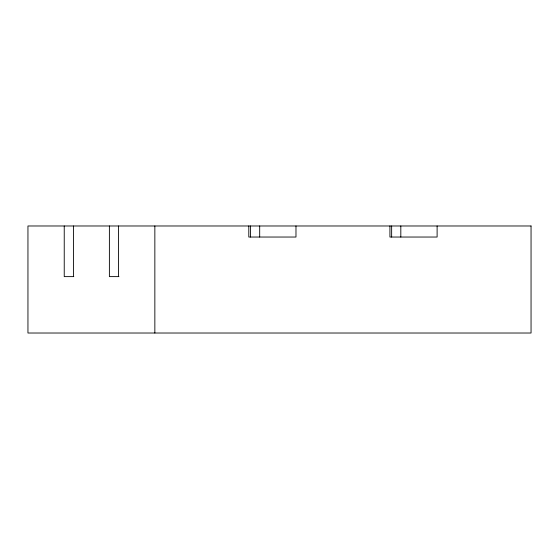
<?xml version="1.0" encoding="UTF-8"?>
<svg xmlns="http://www.w3.org/2000/svg" width="559" height="559" viewBox="0 0 559 559"><rect width="100%" height="100%" fill="white"/><g stroke="black" fill="none" stroke-linecap="round" stroke-linejoin="round"><path stroke-width="0.84" d="M73.809 276.621L64.236 276.621L64.236 225.983M118.955 276.621L109.389 276.621L109.389 225.983M437.11 225.983L437.11 237.037L389.923 237.037L389.923 225.983M400.817 225.983L400.817 237.037M391.642 225.983L391.642 237.037M295.977 225.983L295.977 237.037L248.797 237.037L248.797 225.983M259.69 225.983L259.69 237.037M250.516 225.983L250.516 237.037M154.85 225.983L154.85 333.017M118.564 225.983L118.564 276.621M73.418 225.983L73.418 276.621M531.05 225.983L27.95 225.983L27.95 333.017L531.05 333.017L531.05 225.983"/></g></svg>
